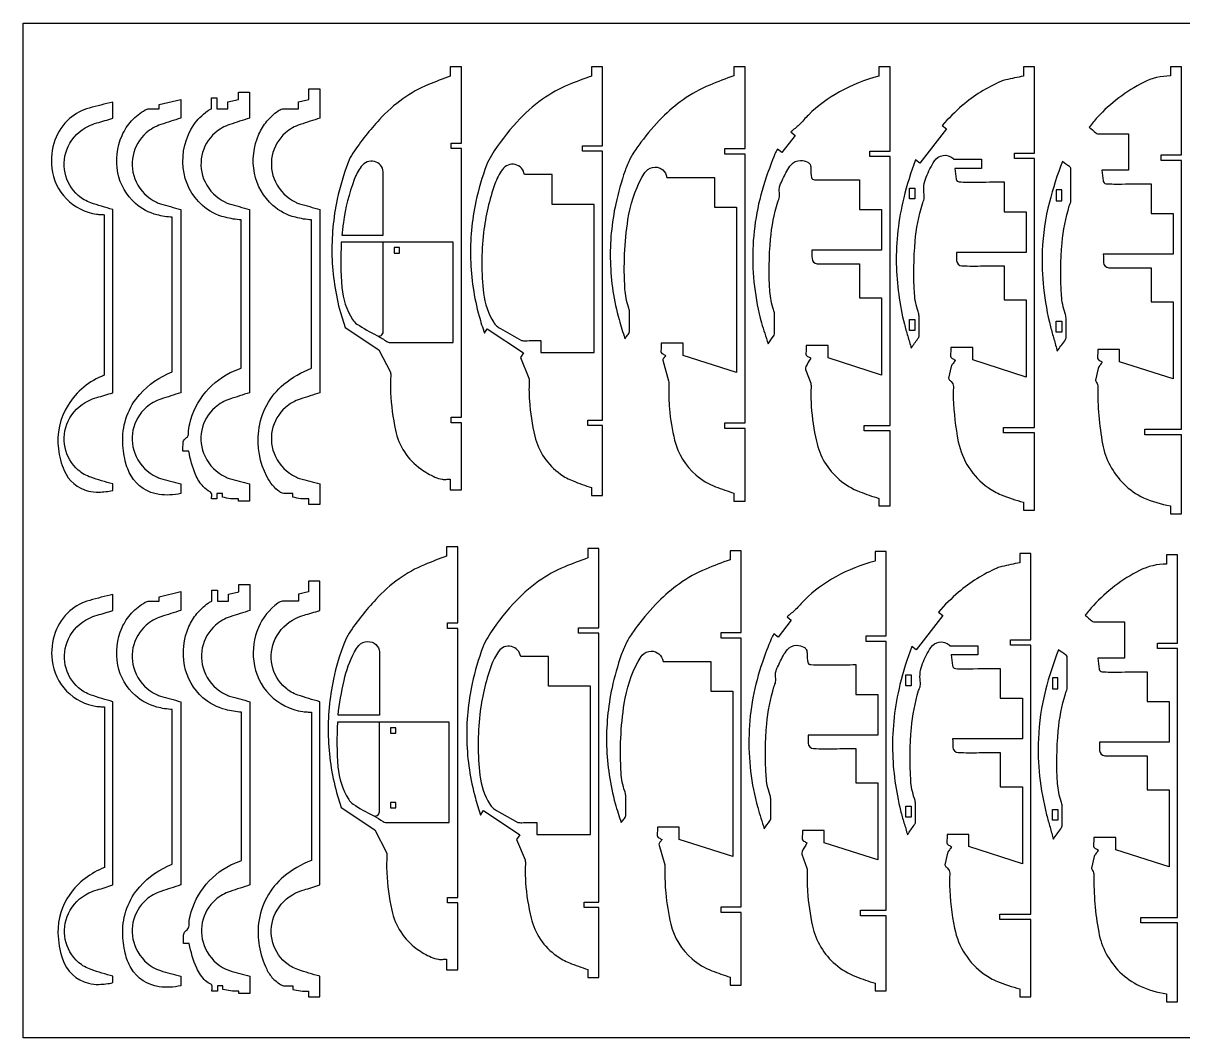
# Model space of a CAD drawing. Extents: x -1622 to 837, y -410 to 702.
# Drawn here: x -1622 to -350, y -410 to 702 of the extents above; entities that cross this region are included whole.
import ezdxf

# ---------------------------------------------------------------- set-up
doc = ezdxf.new("R2010")
doc.units = 0
doc.header["$MEASUREMENT"] = 0
doc.layers.get('0').update_dxf_attribs({"linetype": 'CONTINUOUS'})
doc.layers.add('ETCH', color=5, linetype='CONTINUOUS')
doc.layers.add('LAYER_1', color=18, linetype='CONTINUOUS')

msp = doc.modelspace()

# ---------------------------------------------------------------- linework, layer by layer
msp.add_lwpolyline([(836.9, 702.3), (836.9, -410.3), (-1621.7, -410.3), (-1621.7, 702.3)], close=True)
at = {"layer": 'ETCH'}
for points in [[(-1232.9, 359.4, -0.012843), (-1222.7, 353.3, 0.077208), (-1220, 352.2), (-1150.1, 352.2), (-1150.1, 462.2), (-1226.7, 462.2)], [(-1237, -167, -0.012843), (-1226.9, -173, 0.077208), (-1224.2, -174.2), (-1154.2, -174.2), (-1154.2, -64.2), (-1230.8, -64.2)]]:
    msp.add_lwpolyline(points, format="xyb", dxfattribs=at)
at = {"layer": 'LAYER_1'}
for points in [[(-1153.1, 202.2), (-1153.1, 190.7), (-1140.9, 190.7), (-1140.9, 264.1), (-1152, 264.1), (-1152, 270.1), (-1140.9, 270.1), (-1140.9, 564.9), (-1152, 564.9), (-1152, 570.9), (-1140.9, 570.9), (-1140.9, 654.5), (-1153.1, 654.5), (-1153.1, 644.2, 0.01158), (-1177.2, 634.9, 0.056715), (-1205.1, 619.4, 0.052187), (-1230.7, 596.8, 0.037532), (-1260, 559.7, 0.058109), (-1265.2, 549.7, 0.037025), (-1277.1, 509.3, 0.060336), (-1282.9, 446.9, 0.060322), (-1273.6, 384.9), (-1268.6, 368.6), (-1231.6, 344), (-1218.8, 319.5, -0.078028), (-1218.5, 315, 0.031), (-1218.6, 297.1, 0.037901), (-1213.3, 256, 0.189405), (-1185.5, 213.5, 0.049278), (-1169.9, 204.6, 0.066747), (-1162, 202.2, 0.057733), (-1157.5, 202.1, -0.019225)], [(-998.2, 193.1), (-998.2, 184.3), (-986, 184.3), (-986, 261), (-1002.2, 261), (-1002.2, 267), (-986, 267), (-986, 561.8), (-1008.2, 561.8), (-1008.2, 567.8), (-986, 567.8), (-986, 654.5), (-998.2, 654.5), (-998.2, 644.3, 0.011138), (-1023.3, 634.7, 0.057158), (-1052, 618.8, 0.053536), (-1080.1, 593.9, 0.043612), (-1108, 557.3, 0.051411), (-1113.3, 546.6, 0.036287), (-1125, 506.7, 0.060336), (-1130.8, 443.7, 0.060322), (-1121.5, 381, 0.011291), (-1118.7, 371.7, -0.003763), (-1115.7, 362.4), (-1112.6, 367.2), (-1072.9, 340.7), (-1076.2, 335.7), (-1066.9, 313.2, -0.057304), (-1066.6, 308.2, 0.029813), (-1066.3, 288.2, 0.040877), (-1060.3, 249.4, 0.181545), (-1032.3, 207.9, 0.05984), (-1018.4, 200.3, 0.017043)], [(-842, 187), (-842, 178.2), (-829.8, 178.2), (-829.8, 257.9), (-852, 257.9), (-852, 263.9), (-829.8, 263.9), (-829.8, 558.7), (-852, 558.7), (-852, 564.7), (-829.8, 564.7), (-829.8, 654.5), (-842, 654.5), (-842, 644.7, 0.009719), (-868.5, 634.4, 0.05729), (-897.7, 618.3, 0.042456), (-920.7, 598.8, 0.035928), (-943.9, 571.7, 0.013503), (-952.7, 559.2, 0.032705), (-955.8, 553.8, 0.029032), (-961.4, 540.4, 0.031155), (-971.6, 504.3, 0.060336), (-977.5, 440.5, 0.060323), (-968, 377.2, 0.011291), (-964.9, 366.8, -0.003763), (-961.6, 356.3, -0.036784), (-958.7, 360.1, 0.110753), (-956.4, 364.1), (-956.4, 386, 0.034327), (-957.6, 390.9, -0.065222), (-961.5, 410.8, -0.053378), (-958.2, 487, -0.084019), (-943, 533.1, -0.054475), (-938.4, 540, -0.22028), (-928.5, 544.5, -0.181086), (-920, 541.3, -0.177894), (-915.6, 533.2), (-863.3, 533.2), (-863.3, 500.5), (-839, 500.5), (-839, 319.2), (-897.7, 337.9), (-897.7, 351.4), (-921.7, 351.4, -0.024568), (-922.1, 343.1, 0.148453), (-921.7, 341, 0.167335), (-920.1, 339.6, -0.043011), (-916.7, 337.7, -0.053806), (-918.6, 335.4, 0.162675), (-920, 332.7), (-913.7, 310.1, -0.03761), (-913.4, 303.9, 0.029502), (-912.7, 279.3, 0.037089), (-907, 245.1, 0.157363), (-883.6, 206.9, 0.085148), (-862, 194, 0.015306)], [(-683, 181.2), (-683, 172.9), (-670.7, 172.9), (-670.7, 255.3), (-698.9, 255.3), (-698.9, 261.3), (-670.7, 261.3), (-670.7, 556.1), (-692.9, 556.1), (-692.9, 562.1), (-670.7, 562.1), (-670.7, 654.5), (-683, 654.5), (-683, 644.2, 0.061921), (-726.2, 626.9, 0.067998), (-760.2, 601.6, 0.021444), (-765.2, 596.3, -0.02519), (-770.3, 590.9, -0.020295), (-774.9, 586.9, 0.006764), (-779.6, 583), (-774.8, 579.3), (-789.4, 560.6), (-794.1, 564.3, 0.056291), (-797, 558.9, 0.012633), (-806.5, 533.4, 0.075447), (-821.2, 454, 0.075461), (-811.7, 373.8, 0.011291), (-808.2, 362.2, -0.003763), (-804.5, 350.6, -0.014708), (-798.5, 359.2, 0.088472), (-797.3, 361.5), (-797.3, 383.3, 0.040504), (-798.5, 388.2, -0.066048), (-802.5, 408.1, -0.037693), (-801.8, 465.5, -0.052115), (-793.8, 506.3, -0.029026), (-792.8, 509, 0.063373), (-792, 511.8, 0.083563), (-792.1, 516.7, -0.089498), (-792.1, 521.6, -0.058075), (-790.7, 526.2, -0.017801), (-784, 540, -0.055681), (-779.2, 547, -0.219798), (-769, 551.7, -0.117737), (-760.9, 549.8, -0.172185), (-758.4, 547.2, -0.124003), (-757.6, 542.3, 0.08265), (-756.8, 533.1, 0.164391), (-755.6, 531.3, 0.161089), (-753.5, 530.6, 0.009921), (-728.9, 530.4, -0.003307), (-704.2, 530.6), (-704.2, 497.9), (-679.9, 497.9), (-679.9, 453.3), (-756.5, 453.3, 0.009842), (-756.3, 444.3, 0.393252), (-750.5, 438.5, 0.012272), (-727.4, 438.3, -0.004091), (-704.2, 438.5), (-704.2, 401), (-679.9, 401), (-679.9, 316.5), (-738.7, 335.3), (-738.7, 348.7), (-762.6, 348.7, -0.024568), (-763, 340.4, 0.148453), (-762.6, 338.4, 0.167335), (-761.1, 336.9, -0.043011), (-757.6, 335, 0.035977), (-762.9, 325.7, 0.130623), (-763.5, 322.7), (-757.6, 307.5, -0.05357), (-757.3, 302.5, 0.029114), (-757.1, 282.1, 0.035901), (-751.5, 243.9, 0.163176), (-726.5, 202, 0.085575), (-703.9, 188.5, 0.014882)], [(-524.3, 177.1), (-524.3, 168.4), (-512.1, 168.4), (-512.1, 253), (-546.3, 253), (-546.3, 259), (-512.1, 259), (-512.1, 553.8), (-534.3, 553.8), (-534.3, 559.8), (-512.1, 559.8), (-512.1, 654.5), (-524.3, 654.5), (-524.3, 644.2, 0.012013), (-543.8, 640.1, 0.043438), (-549.1, 638.4, 0.077071), (-591.4, 611.9, 0.031251), (-613.6, 590.2), (-608.8, 586.5), (-638.1, 548.8), (-642.8, 552.5, 0.028113), (-655.7, 510.7, 0.065025), (-663.8, 438.5, 0.028538), (-661.2, 404.8, 0.029197), (-655, 372.4, 0.011608), (-651.3, 359.2, -0.003869), (-647.4, 346.1, -0.014708), (-640.1, 356.4, 0.088472), (-638.7, 359.2), (-638.7, 381, 0.040504), (-639.9, 386, -0.066048), (-643.8, 405.9, -0.037693), (-643.1, 463.3, -0.052115), (-635.2, 504.1, -0.028884), (-634.2, 506.7, 0.062945), (-633.4, 509.5, 0.076202), (-633.4, 514.3, -0.133631), (-631, 533.6, -0.043844), (-622, 551.2, -0.460888), (-601.7, 554.1, -0.102034), (-601.2, 553.6, 0.177148), (-600.7, 553.1), (-570.2, 553.1), (-570.2, 543.1), (-599.6, 543.1, 0.002487), (-598.2, 531.3, 0.360375), (-594.9, 528.3, 0.020957), (-577.6, 527.9, -0.005432), (-545.6, 528.3), (-545.6, 495.6), (-521.3, 495.6), (-521.3, 451), (-597.9, 451, 0.008503), (-597.7, 442, 0.393252), (-591.9, 436.2, 0.012272), (-568.7, 436.1, -0.004091), (-545.6, 436.2), (-545.6, 398.8), (-521.3, 398.8), (-521.3, 314.3), (-580, 333), (-580, 346.5), (-604, 346.5, -0.024568), (-604.4, 338.1, 0.148453), (-604, 336.1, 0.167335), (-602.4, 334.6, -0.043011), (-599, 332.8, -0.023258), (-601.5, 329.3, 0.069876), (-603.7, 325.7), (-606.5, 313.1, 0.187059), (-604.8, 310.3, -0.16278), (-601.3, 305.3, -0.090499), (-601.1, 302.4, 0.028996), (-601.3, 290.8, 0.041055), (-595.8, 243.4, 0.191262), (-563.2, 193.1, 0.0569), (-548.8, 185.2, 0.036435)], [(-363.1, 173.2), (-363.1, 164.1), (-350.9, 164.1), (-350.9, 251), (-391.1, 251), (-391.1, 257), (-350.9, 257), (-350.9, 551.8), (-373.1, 551.8), (-373.1, 557.8), (-350.9, 557.8), (-350.9, 654.5), (-363.1, 654.5), (-363.1, 644.4, 0.117904), (-392.6, 637.3, 0.090171), (-443.3, 598.9, 0.014621), (-447.9, 593.6, -0.004873), (-452.4, 588.1, -0.016502), (-445.1, 582.1, 0.09933), (-443, 580.9), (-409.1, 580.9), (-409.1, 541.1), (-438.4, 541.1, 0.001901), (-437, 529.3, 0.360443), (-433.7, 526.3, 0.020886), (-416.5, 525.9, -0.005414), (-384.4, 526.3), (-384.4, 493.6), (-360.1, 493.6), (-360.1, 449), (-436.7, 449, 0.008503), (-436.5, 440, 0.393252), (-430.7, 434.2, 0.012272), (-407.5, 434, -0.004091), (-384.4, 434.2), (-384.4, 396.7), (-360.1, 396.7), (-360.1, 312.2), (-418.8, 331), (-418.8, 344.4), (-442.8, 344.4, -0.024568), (-443.2, 336.1, 0.148453), (-442.8, 334.1, 0.167335), (-441.2, 332.6, -0.043011), (-437.8, 330.7, -0.023258), (-440.3, 327.3, 0.069876), (-442.5, 323.7), (-445.3, 311, 0.112129), (-444.3, 308.4, -0.149624), (-442.8, 303.3, 0.049333), (-437.5, 240.9, 0.153631), (-414.2, 197, 0.08541), (-392.6, 182, 0.072962)], [(-1440, 232.9), (-1446.4, 232.9, -0.012709), (-1446.2, 242.3, -0.186771), (-1444.5, 246.1, -0.031934), (-1442.4, 247.9, 0.130659), (-1440.7, 250.1, 0.101306), (-1440.2, 252.6, -0.060865), (-1439, 263, -0.116481), (-1421.4, 297.9, -0.116481), (-1390, 321.2, -0.017395), (-1386.3, 322.6, 0.005798), (-1382.6, 323.9), (-1382.6, 486.5, -0.045607), (-1400.2, 489.4, -0.119052), (-1425, 502.5, -0.187593), (-1446.1, 543.6, -0.176665), (-1434.3, 591, -0.046818), (-1427.8, 598.9, -0.04327), (-1419.3, 606.1, -0.034612), (-1416.1, 608, -0.119897), (-1415.1, 608.3), (-1415.1, 620.3), (-1409.1, 620.3), (-1409.1, 608.3), (-1397, 608.3), (-1397, 615.9), (-1385.6, 618.7), (-1385.6, 626.5), (-1373.4, 626.5), (-1373.4, 598.2, -0.0023), (-1395, 591.2, 0.102473), (-1411.1, 582, 0.336459), (-1422.2, 528.3, 0.170276), (-1399.9, 505.9, 0.041463), (-1395.7, 504.3, 0.008219), (-1373.4, 498.1), (-1373.4, 297.1, -0.0023), (-1395, 290.1, 0.102473), (-1411.1, 281, 0.336459), (-1422.2, 227.2, 0.170276), (-1399.9, 204.8, 0.041463), (-1395.7, 203.2, 0.008219), (-1373.4, 197.1), (-1373.4, 178.2), (-1385.6, 178.2), (-1385.6, 180.7, -0.040458), (-1394.4, 180.9, -0.040959), (-1403, 182.6), (-1403, 186.6), (-1409.1, 186.6), (-1409.1, 180.6), (-1415.1, 180.6, -0.042249), (-1414.7, 184.5, 0.164319), (-1415.1, 186.6, 0.142751), (-1416.7, 188.3, -0.073336), (-1424.1, 194.1, -0.092121), (-1432.6, 207.3, -0.054046)], [(-1305.3, 323.9), (-1305.3, 486.5, -0.045607), (-1323, 489.4, -0.119052), (-1347.7, 502.5, -0.164437), (-1367.9, 537.7, -0.154496), (-1363.1, 580.5, -0.067132), (-1354.3, 594.7, -0.067132), (-1342.1, 606.1, -0.094604), (-1337.3, 608.3), (-1319.7, 608.3), (-1319.7, 615.9), (-1308.4, 618.7), (-1308.4, 630.4), (-1296.1, 630.4), (-1296.1, 598.2, -0.0023), (-1317.7, 591.2, 0.102473), (-1333.9, 582, 0.336459), (-1345, 528.3, 0.170276), (-1322.7, 505.9, 0.041463), (-1318.4, 504.3, 0.008219), (-1296.1, 498.1), (-1296.1, 297.1, -0.0023), (-1317.7, 290.1, 0.102473), (-1333.9, 281, 0.336459), (-1345, 227.2, 0.170276), (-1322.7, 204.8, 0.041463), (-1318.4, 203.2, 0.008219), (-1296.1, 197.1), (-1296.1, 174.4), (-1308.4, 174.4), (-1308.4, 180.7, -0.040458), (-1317.2, 180.9, -0.040959), (-1325.7, 182.6), (-1325.7, 186.6), (-1335.9, 186.6, -0.150836), (-1340.2, 188.3, -0.117974), (-1354.4, 205.1, -0.146319), (-1363.3, 255.2, -0.192468), (-1335.7, 306.3, -0.083871)], [(-1523.5, 190), (-1523.5, 197.1, -0.019771), (-1547.5, 204.3, -0.097096), (-1561.2, 212.2, -0.336459), (-1572.3, 265.9, -0.170276), (-1550.1, 288.3, -0.044461), (-1540.9, 291.8, 0.01152), (-1523.5, 297.1), (-1523.5, 498.1, -0.019771), (-1547.5, 505.3, -0.097096), (-1561.2, 513.3, -0.336459), (-1572.3, 567, -0.170276), (-1550.1, 589.4, -0.044461), (-1540.9, 592.9, 0.01152), (-1523.5, 598.2), (-1523.5, 615.8, 0.004903), (-1549.1, 609.2, 0.116274), (-1570.8, 597.6, 0.126509), (-1586.8, 574.1, 0.115888), (-1590.3, 543.3, 0.165557), (-1574.3, 509.7, 0.165558), (-1541.1, 492.9, 0.027352), (-1536.9, 492.5, -0.009115), (-1532.7, 492.3), (-1532.7, 316.2, 0.164612), (-1572.4, 283.6, 0.171175), (-1583.1, 235.4, 0.07237), (-1576.7, 211.7, 0.234888), (-1550.1, 189.3, 0.06659), (-1538.9, 188.1, 0.048535)], [(-1458.1, 319.8), (-1458.1, 489.4, -0.045578), (-1474.9, 492.1, -0.119082), (-1498.5, 504.7, -0.164652), (-1517.8, 538.3, -0.154282), (-1513.2, 579.3, -0.080612), (-1502.7, 595.3, -0.080612), (-1487.7, 607.1, -0.124982), (-1483.7, 608.3), (-1472.5, 608.3), (-1472.5, 613), (-1448.9, 618.7), (-1448.9, 598.2, -0.0023), (-1470.5, 591.2, 0.102473), (-1486.6, 582, 0.336459), (-1497.7, 528.3, 0.170276), (-1475.4, 505.9, 0.041463), (-1471.1, 504.3, 0.008219), (-1448.9, 498.1), (-1448.9, 297.1, -0.0023), (-1470.5, 290.1, 0.102473), (-1486.6, 281, 0.336459), (-1497.7, 227.2, 0.170276), (-1475.4, 204.8, 0.041463), (-1471.1, 203.2, 0.008219), (-1448.9, 197.1), (-1448.9, 186.5, -0.088823), (-1472.5, 185.5, -0.230967), (-1503.2, 205.9, -0.07343), (-1509.7, 222.1, -0.05589), (-1512.5, 244.9, -0.186646), (-1493.8, 295.2, -0.121989)], [(-1272.1, 470), (-1226.7, 470), (-1226.7, 539.4, 0.327649), (-1236.3, 550.6, 0.30501), (-1250.9, 545.1, 0.064273), (-1258.5, 530.8, 0.055133), (-1270.4, 483.6, 0.007933), (-1271.3, 476.8, -0.002644)], [(-1053.9, 354.4), (-1053.9, 341), (-995.2, 341), (-995.2, 503.6), (-1041.4, 503.6), (-1041.4, 536.3), (-1071.8, 536.3, 0.307009), (-1081.9, 547.2, 0.30501), (-1096, 541.9, 0.068756), (-1104.2, 526, 0.057139), (-1116.6, 472.5, 0.056363), (-1116.6, 406.1, 0.112085), (-1105.5, 374.2, 0.06631), (-1102.5, 370.6, 0.057154), (-1098.2, 367.4), (-1074.9, 354.4, 0.076491), (-1070.7, 354, -0.012724)], [(-487.2, 342.5, -0.014665), (-479.1, 354, 0.088209), (-477.5, 357.2), (-477.5, 379, 0.040603), (-478.7, 383.9, -0.066272), (-482.6, 403.8, -0.037569), (-481.9, 461.3, -0.052115), (-474, 502, -0.028888), (-473, 504.7, 0.062959), (-472.2, 507.4), (-472.2, 543.2, 0.137471), (-473.8, 545, -0.022773), (-481.6, 550.5, 0.030864), (-495.9, 506, 0.052022), (-503.7, 452.5, 0.037686), (-502.3, 412, 0.035172), (-494.6, 369.2, 0.007553), (-490.9, 355.9, -0.002518)], [(-1226.7, 462.2), (-1272.7, 462.2, 0.033708), (-1272, 412.3, 0.119738), (-1260.4, 377.4, 0.10777), (-1255.5, 372.4, 0.029272), (-1233.6, 359.7, 0.544062), (-1226.7, 363.8)], [(-1157.3, -324.1), (-1157.3, -335.7), (-1145, -335.7), (-1145, -262.3), (-1156.1, -262.3), (-1156.1, -256.3), (-1145, -256.3), (-1145, 38.6), (-1156.1, 38.6), (-1156.1, 44.6), (-1145, 44.6), (-1145, 128.1), (-1157.3, 128.1), (-1157.3, 117.8, 0.01158), (-1181.3, 108.5, 0.056715), (-1209.3, 93, 0.052187), (-1234.8, 70.5, 0.037532), (-1264.2, 33.3, 0.058109), (-1269.3, 23.3, 0.037025), (-1281.3, -17.1, 0.060336), (-1287, -79.5, 0.060322), (-1277.8, -141.4), (-1272.7, -157.7), (-1235.8, -182.4), (-1223, -206.9, -0.078028), (-1222.6, -211.4, 0.031), (-1222.8, -229.3, 0.037901), (-1217.4, -270.3, 0.189405), (-1189.6, -312.9, 0.049278), (-1174, -321.8, 0.066747), (-1166.1, -324.1, 0.057733), (-1161.7, -324.3, -0.019225)], [(-1002.4, -335.3), (-1002.4, -344.1), (-990.1, -344.1), (-990.1, -267.5), (-1006.3, -267.5), (-1006.3, -261.5), (-990.1, -261.5), (-990.1, 33.4), (-1012.3, 33.4), (-1012.3, 39.4), (-990.1, 39.4), (-990.1, 126.1), (-1002.4, 126.1), (-1002.4, 115.9, 0.011138), (-1027.5, 106.2, 0.057158), (-1056.2, 90.4, 0.053536), (-1084.2, 65.5, 0.043612), (-1112.1, 28.8, 0.051411), (-1117.4, 18.1, 0.036287), (-1129.1, -21.7, 0.060336), (-1135, -84.7, 0.060322), (-1125.6, -147.4, 0.011291), (-1122.8, -156.7, -0.003763), (-1119.9, -166), (-1116.7, -161.2), (-1077, -187.7), (-1080.4, -192.7), (-1071.1, -215.2, -0.057304), (-1070.7, -220.2, 0.029813), (-1070.5, -240.2, 0.040877), (-1064.5, -279, 0.181545), (-1036.4, -320.5, 0.05984), (-1022.5, -328.1, 0.017043)], [(-846.2, -343.7), (-846.2, -352.4), (-833.9, -352.4), (-833.9, -272.8), (-856.1, -272.8), (-856.1, -266.8), (-833.9, -266.8), (-833.9, 28.1), (-856.1, 28.1), (-856.1, 34.1), (-833.9, 34.1), (-833.9, 123.8), (-846.2, 123.8), (-846.2, 114, 0.009719), (-872.7, 103.7, 0.05729), (-901.8, 87.6, 0.042456), (-924.8, 68.1, 0.035928), (-948, 41.1, 0.013503), (-956.8, 28.6, 0.032705), (-959.9, 23.1, 0.029032), (-965.5, 9.7, 0.031155), (-975.7, -26.4, 0.060336), (-981.6, -90.1, 0.060323), (-972.2, -153.4, 0.011291), (-969, -163.9, -0.003763), (-965.7, -174.3, -0.036784), (-962.8, -170.6, 0.110753), (-960.5, -166.5), (-960.5, -144.7, 0.034327), (-961.8, -139.8, -0.065222), (-965.7, -119.9, -0.053378), (-962.3, -43.7, -0.084019), (-947.1, 2.5, -0.054475), (-942.5, 9.3, -0.22028), (-932.7, 13.8, -0.181086), (-924.2, 10.6, -0.177894), (-919.7, 2.5), (-867.4, 2.5), (-867.4, -30.2), (-843.1, -30.2), (-843.1, -211.5), (-901.9, -192.7), (-901.9, -179.3), (-925.8, -179.3, -0.024568), (-926.2, -187.6, 0.148453), (-925.8, -189.7, 0.167335), (-924.3, -191.1, -0.043011), (-920.8, -193, -0.053806), (-922.8, -195.3, 0.162675), (-924.2, -198), (-917.9, -220.6, -0.03761), (-917.6, -226.7, 0.029502), (-916.8, -251.4, 0.037089), (-911.2, -285.6, 0.157363), (-887.7, -323.8, 0.085148), (-866.1, -336.7, 0.015306)], [(-687.1, -350.5), (-687.1, -358.8), (-674.8, -358.8), (-674.8, -276.4), (-703, -276.4), (-703, -270.4), (-674.8, -270.4), (-674.8, 24.4), (-697, 24.4), (-697, 30.4), (-674.8, 30.4), (-674.8, 122.9), (-687.1, 122.9), (-687.1, 112.5, 0.061921), (-730.3, 95.3, 0.067998), (-764.3, 70, 0.021444), (-769.3, 64.6, -0.02519), (-774.4, 59.3, -0.020295), (-779, 55.2, 0.006764), (-783.7, 51.3), (-779, 47.7), (-793.5, 28.9), (-798.2, 32.6, 0.056291), (-801.1, 27.2, 0.012633), (-810.7, 1.8, 0.075447), (-825.4, -77.6, 0.075461), (-815.8, -157.8, 0.011291), (-812.3, -169.4, -0.003763), (-808.7, -181, -0.014708), (-802.6, -172.5, 0.088472), (-801.4, -170.2), (-801.4, -148.3, 0.040504), (-802.7, -143.4, -0.066048), (-806.6, -123.5, -0.037693), (-805.9, -66.1, -0.052115), (-798, -25.3, -0.029026), (-797, -22.6, 0.063373), (-796.2, -19.8, 0.083563), (-796.2, -14.9, -0.089498), (-796.2, -10, -0.058075), (-794.8, -5.5, -0.017801), (-788.1, 8.4, -0.055681), (-783.3, 15.4, -0.219798), (-773.1, 20.1, -0.117737), (-765.1, 18.1, -0.172185), (-762.6, 15.5, -0.124003), (-761.7, 10.6, 0.08265), (-760.9, 1.4, 0.164391), (-759.7, -0.4, 0.161089), (-757.7, -1.1, 0.009921), (-733, -1.3, -0.003307), (-708.3, -1.1), (-708.3, -33.8), (-684, -33.8), (-684, -78.3), (-760.6, -78.3, 0.009842), (-760.5, -87.3, 0.393252), (-754.6, -93.1, 0.012272), (-731.5, -93.3, -0.004091), (-708.3, -93.1), (-708.3, -130.6), (-684, -130.6), (-684, -215.1), (-742.8, -196.4), (-742.8, -182.9), (-766.8, -182.9, -0.024568), (-767.2, -191.2, 0.148453), (-766.8, -193.3, 0.167335), (-765.2, -194.7, -0.043011), (-761.8, -196.6, 0.035977), (-767.1, -206, 0.130623), (-767.6, -208.9), (-761.8, -224.1, -0.05357), (-761.5, -229.2, 0.029114), (-761.2, -249.6, 0.035901), (-755.7, -287.8, 0.163176), (-730.6, -329.7, 0.085575), (-708.1, -343.1, 0.014882)], [(-528.4, -356.5), (-528.4, -365.3), (-516.2, -365.3), (-516.2, -280.6), (-550.4, -280.6), (-550.4, -274.6), (-516.2, -274.6), (-516.2, 20.2), (-538.4, 20.2), (-538.4, 26.2), (-516.2, 26.2), (-516.2, 120.9), (-528.4, 120.9), (-528.4, 110.6, 0.012013), (-547.9, 106.5, 0.043438), (-553.2, 104.8, 0.077071), (-595.5, 78.3, 0.031251), (-617.7, 56.6), (-612.9, 52.9), (-642.2, 15.2), (-646.9, 18.9, 0.028113), (-659.8, -23, 0.065025), (-667.9, -95.1, 0.028538), (-665.3, -128.8, 0.029197), (-659.1, -161.2, 0.011608), (-655.4, -174.4, -0.003869), (-651.5, -187.6, -0.014708), (-644.2, -177.2, 0.088472), (-642.8, -174.4), (-642.8, -152.6, 0.040504), (-644, -147.7, -0.066048), (-647.9, -127.8, -0.037693), (-647.2, -70.4, -0.052115), (-639.3, -29.6, -0.028884), (-638.3, -26.9, 0.062945), (-637.5, -24.2, 0.076202), (-637.5, -19.3, -0.133631), (-635.1, 0, -0.043844), (-626.1, 17.6, -0.460888), (-605.8, 20.5, -0.102034), (-605.3, 20, 0.177148), (-604.8, 19.5), (-574.3, 19.5), (-574.3, 9.5), (-603.7, 9.5, 0.003615), (-602.2, -2.2, 0.350637), (-599, -5.3, 0.027654), (-589.2, -5.7, -0.004608), (-549.7, -5.3), (-549.7, -38), (-525.4, -38), (-525.4, -82.6), (-602, -82.6, 0.008503), (-601.8, -91.6, 0.393252), (-596, -97.4, 0.012272), (-572.8, -97.6, -0.004091), (-549.7, -97.4), (-549.7, -134.9), (-525.4, -134.9), (-525.4, -219.4), (-584.1, -200.6), (-584.1, -187.2), (-608.1, -187.2, -0.024568), (-608.5, -195.5, 0.148453), (-608.1, -197.5, 0.167335), (-606.5, -199, -0.043011), (-603.1, -200.9, -0.023258), (-605.6, -204.3, 0.069876), (-607.8, -207.9), (-610.6, -220.6, 0.187059), (-608.9, -223.3, -0.16278), (-605.4, -228.3, -0.090499), (-605.2, -231.2, 0.028996), (-605.4, -242.8, 0.041055), (-599.9, -290.2, 0.191262), (-567.3, -340.5, 0.0569), (-552.9, -348.5, 0.036435)], [(-367.4, -362), (-367.4, -371), (-355.2, -371), (-355.2, -284.2), (-395.4, -284.2), (-395.4, -278.2), (-355.2, -278.2), (-355.2, 16.6), (-377.4, 16.6), (-377.4, 22.6), (-355.2, 22.6), (-355.2, 119.3), (-367.4, 119.3), (-367.4, 109.2, 0.117904), (-396.9, 102.2, 0.090171), (-447.6, 63.7, 0.014621), (-452.2, 58.4, -0.004873), (-456.7, 53, -0.016502), (-449.4, 46.9, 0.09933), (-447.3, 45.7), (-413.3, 45.7), (-413.3, 5.9), (-442.7, 5.9, 0.001901), (-441.2, -5.9, 0.360443), (-438, -8.9, 0.020886), (-420.7, -9.3, -0.005414), (-388.7, -8.9), (-388.7, -41.6), (-364.4, -41.6), (-364.4, -86.2), (-441, -86.2, 0.008503), (-440.8, -95.2, 0.393252), (-435, -101, 0.012272), (-411.8, -101.1, -0.004091), (-388.7, -101), (-388.7, -138.4), (-364.4, -138.4), (-364.4, -222.9), (-423.1, -204.2), (-423.1, -190.7), (-447.1, -190.7, -0.024568), (-447.5, -199.1, 0.148453), (-447.1, -201.1, 0.167335), (-445.5, -202.6, -0.043011), (-442.1, -204.4, -0.023258), (-444.6, -207.9, 0.069876), (-446.8, -211.5), (-449.6, -224.1, 0.112129), (-448.6, -226.8, -0.149624), (-447.1, -231.9, 0.049333), (-441.8, -294.3, 0.153631), (-418.5, -338.2, 0.08541), (-396.9, -353.2, 0.072962)], [(-1325.8, -353.2), (-1325.8, -357.2, 0.043218), (-1317.5, -358.8, 0.040458), (-1308.5, -359.1), (-1308.5, -365.4), (-1296.2, -365.4), (-1296.2, -342.7, -0.019771), (-1320.3, -335.5, -0.097096), (-1334, -327.6, -0.336459), (-1345.1, -273.8, -0.170276), (-1322.8, -251.4, -0.044461), (-1313.6, -248, 0.01152), (-1296.2, -242.7), (-1296.2, -41.7, -0.019771), (-1320.3, -34.4, -0.097096), (-1334, -26.5, -0.336459), (-1345.1, 27.2, -0.170276), (-1322.8, 49.6, -0.044461), (-1313.6, 53.1, 0.01152), (-1296.2, 58.4), (-1296.2, 90.6), (-1308.5, 90.6), (-1308.5, 78.9), (-1319.8, 76.2), (-1319.8, 68.5), (-1337.3, 68.5, 0.094545), (-1342.2, 66.3, 0.140249), (-1363.6, 39.6, 0.129401), (-1368.8, 2.9, 0.165557), (-1351.2, -34.1, 0.165558), (-1314.7, -52.6, 0.027352), (-1310.1, -53, -0.009115), (-1305.4, -53.3), (-1305.4, -215.8, 0.083871), (-1335.8, -233.5, 0.192468), (-1363.4, -284.6, 0.072374), (-1362.7, -309.5, 0.067022), (-1354.5, -335.1, 0.080436), (-1347.7, -345.1, 0.079481), (-1337.9, -352.5, 0.060965), (-1336.2, -353.2)], [(-1458.1, -220), (-1458.1, -50.4, -0.045578), (-1474.9, -47.6, -0.119082), (-1498.5, -35.1, -0.164652), (-1517.8, -1.5, -0.154282), (-1513.2, 39.5, -0.080612), (-1502.7, 55.5, -0.080612), (-1487.7, 67.3, -0.124982), (-1483.5, 68.5), (-1472.5, 68.5), (-1472.5, 73.2), (-1448.9, 79), (-1448.9, 58.4, -0.0023), (-1470.5, 51.4, 0.102473), (-1486.6, 42.3, 0.336459), (-1497.7, -11.5, 0.170276), (-1475.4, -33.9, 0.041463), (-1471.1, -35.5, 0.008219), (-1448.9, -41.7), (-1448.9, -242.7, -0.0023), (-1470.5, -249.7, 0.102473), (-1486.6, -258.8, 0.336459), (-1497.7, -312.6, 0.170276), (-1475.4, -335, 0.041463), (-1471.1, -336.6, 0.008219), (-1448.9, -342.7), (-1448.9, -353.2, -0.088823), (-1472.5, -354.3, -0.230967), (-1503.2, -333.9, -0.073429), (-1509.7, -317.6, -0.05589), (-1512.5, -294.9, -0.186646), (-1493.8, -244.6, -0.121989)], [(-1414.6, -359.2, -0.045369), (-1414.2, -354.8, 0.176681), (-1414.6, -352.5, 0.167935), (-1415.8, -351.4, -0.09214), (-1421.5, -347.7, -0.100655), (-1431.3, -333.8, -0.060423), (-1439.5, -306.9), (-1445.9, -306.9, -0.012709), (-1445.7, -297.5, -0.186771), (-1444, -293.7, -0.031934), (-1441.9, -291.9, 0.130659), (-1440.2, -289.7, 0.101306), (-1439.7, -287.2, -0.060865), (-1438.5, -276.8, -0.116481), (-1420.9, -241.9, -0.116481), (-1389.5, -218.6, -0.017395), (-1385.8, -217.2, 0.005798), (-1382.1, -215.8), (-1382.1, -53.3, -0.045607), (-1399.7, -50.4, -0.119052), (-1424.5, -37.3, -0.164437), (-1444.7, -2.1, -0.154496), (-1439.8, 40.7, -0.067132), (-1431.1, 54.9, -0.067132), (-1418.8, 66.3, -0.034612), (-1415.6, 68.2, -0.119897), (-1414.6, 68.5), (-1414.6, 80.5), (-1408.6, 80.5), (-1408.6, 68.5), (-1396.5, 68.5), (-1396.5, 76.2), (-1385.1, 78.9), (-1385.1, 86.7), (-1372.9, 86.7), (-1372.9, 58.4, -0.0023), (-1394.5, 51.4, 0.102473), (-1410.6, 42.3, 0.336459), (-1421.7, -11.5, 0.170276), (-1399.4, -33.9, 0.041463), (-1395.2, -35.5, 0.008219), (-1372.9, -41.7), (-1372.9, -242.7, -0.0023), (-1394.5, -249.7, 0.102473), (-1410.6, -258.8, 0.336459), (-1421.7, -312.6, 0.170276), (-1399.4, -335, 0.041463), (-1395.2, -336.6, 0.008219), (-1372.9, -342.7), (-1372.9, -361.6), (-1385.1, -361.6), (-1385.1, -359.1, -0.040458), (-1394.2, -358.8, -0.043218), (-1402.5, -357.2), (-1402.5, -353.2), (-1408.6, -353.2), (-1408.6, -359.2)], [(-1523.2, -349.8), (-1523.2, -342.7, -0.019771), (-1547.2, -335.5, -0.097096), (-1560.9, -327.6, -0.336459), (-1572, -273.8, -0.170276), (-1549.7, -251.4, -0.044461), (-1540.6, -248, 0.01152), (-1523.2, -242.7), (-1523.2, -41.7, -0.019771), (-1547.2, -34.4, -0.097096), (-1560.9, -26.5, -0.336459), (-1572, 27.2, -0.170276), (-1549.7, 49.6, -0.044461), (-1540.6, 53.1, 0.01152), (-1523.2, 58.4), (-1523.2, 76, 0.004903), (-1548.7, 69.4, 0.116274), (-1570.5, 57.8, 0.126509), (-1586.5, 34.3, 0.115888), (-1590, 3.5, 0.165557), (-1574, -30, 0.165558), (-1540.8, -46.9, 0.027352), (-1536.6, -47.2, -0.009115), (-1532.4, -47.4), (-1532.4, -223.6, 0.148785), (-1570.6, -253, 0.163556), (-1583.5, -295.2, 0.070492), (-1578.6, -323.7, 0.260736), (-1549.9, -350.5, 0.066665), (-1538.6, -351.7, 0.048834)], [(-1276.2, -56.4, -0.025331), (-1269.7, -18.4, -0.066812), (-1258.2, 13, -0.054475), (-1253.6, 19.8, -0.22028), (-1243.8, 24.3, -0.181086), (-1234.8, 21, -0.197306), (-1230.8, 13), (-1230.8, -56.4)], [(-1058.1, -174), (-1058.1, -187.4), (-999.3, -187.4), (-999.3, -24.8), (-1045.5, -24.8), (-1045.5, 7.8), (-1075.9, 7.8, 0.307009), (-1086.1, 18.8, 0.30501), (-1100.1, 13.5, 0.068756), (-1108.3, -2.4, 0.057139), (-1120.7, -55.9, 0.056363), (-1120.7, -122.3, 0.112085), (-1109.6, -154.2, 0.06631), (-1106.7, -157.8, 0.057154), (-1102.3, -161), (-1079, -174, 0.076491), (-1074.8, -174.4, -0.012724)], [(-491.5, -192.6, -0.014665), (-483.3, -181.1, 0.088209), (-481.8, -178), (-481.8, -156.2, 0.040603), (-483, -151.2, -0.066272), (-486.9, -131.3, -0.037569), (-486.2, -73.9, -0.052115), (-478.3, -33.1, -0.028888), (-477.3, -30.5, 0.062959), (-476.5, -27.7), (-476.5, 8, 0.137471), (-478.1, 9.8, -0.022773), (-485.9, 15.3, 0.030864), (-500.2, -29.2, 0.052022), (-508, -82.6, 0.037686), (-506.6, -123.2, 0.035172), (-498.9, -165.9, 0.007553), (-495.2, -179.3, -0.002518)], [(-1230.8, -64.2), (-1276.8, -64.2, 0.036451), (-1276.4, -113.2, 0.119738), (-1264.5, -149, 0.10777), (-1259.7, -154, 0.029272), (-1237.8, -166.6, 0.544062), (-1230.8, -162.5)]]:
    msp.add_lwpolyline(points, format="xyb", close=True, dxfattribs=at)
for points in [[(-649.4, 509.5), (-649.4, 521.5), (-643.4, 521.5), (-643.4, 509.5)], [(-488.3, 507.4), (-482.3, 507.4), (-482.3, 519.4), (-488.3, 519.4)], [(-1208.7, 456.2), (-1214.7, 456.2), (-1214.7, 450.2), (-1208.7, 450.2)], [(-649.4, 365.4), (-649.4, 377.4), (-643.4, 377.4), (-643.4, 365.4)], [(-488.3, 363.4), (-488.3, 375.4), (-482.3, 375.4), (-482.3, 363.4)], [(-653.5, -24.2), (-653.5, -12.2), (-647.5, -12.2), (-647.5, -24.2)], [(-492.5, -27.7), (-486.5, -27.7), (-486.5, -15.7), (-492.5, -15.7)], [(-1218.8, -70.2), (-1218.8, -76.2), (-1212.8, -76.2), (-1212.8, -70.2)], [(-1218.8, -158.1), (-1212.8, -158.1), (-1212.8, -152.1), (-1218.8, -152.1)], [(-653.5, -168.2), (-653.5, -156.2), (-647.5, -156.2), (-647.5, -168.2)], [(-492.5, -171.8), (-492.5, -159.8), (-486.5, -159.8), (-486.5, -171.8)]]:
    msp.add_lwpolyline(points, close=True, dxfattribs=at)

doc.saveas('drawing.dxf')
